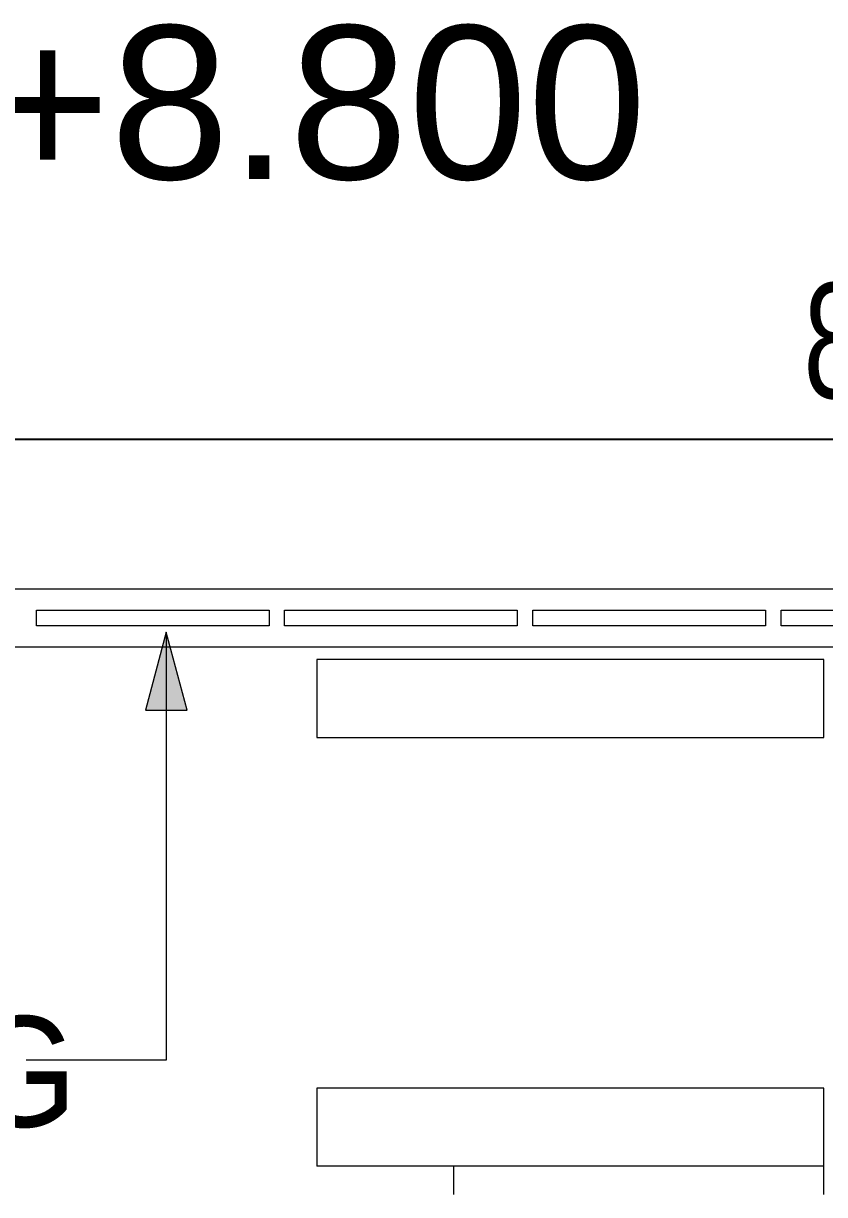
# Model space of a CAD drawing. Header units: millimetres. Extents: x 10569 to 232243, y -25347 to 80743.
# Drawn here: x 138810 to 140864, y 27454 to 30458 of the extents above; entities that cross this region are included whole.
import ezdxf

# ---------------------------------------------------------------- set-up
doc = ezdxf.new("R2010")
doc.units = ezdxf.units.MM
for name, color, linetype, lineweight in [('A-ANNO-DIMS', 211, 'Continuous', 5), ('A-ANNO-NOTE', 131, 'Continuous', 25), ('A-FLOR', 192, 'Continuous', 9), ('A-GLAZ-CWMG', 51, 'Continuous', 20), ('A-WALL', 113, 'Continuous', 20), ('G-ANNO-TEXT', 231, 'Continuous', 5)]:
    doc.layers.add(name, color=color, linetype=linetype, lineweight=lineweight)
doc.styles.add('Arial_1', font='arial.ttf', dxfattribs={"height": 393.413174})
doc.styles.add('Arial_2', font='arial.ttf', dxfattribs={"width": 0.7, "height": 295.05988})
doc.styles.add('Swis721 BT_6', font='swiss.ttf', dxfattribs={"width": 0.89, "height": 283.821263})
doc.dimstyles.new('Linear_-_1_5mm_Arial', dxfattribs={"dimscale": 304.8, "dimtxt": 300, "dimasz": 0.656168, "dimexe": 0.656168, "dimexo": 0.0625, "dimgap": 0.328084, "dimtad": 1, "dimdec": 0, "dimzin": 0, "dimdsep": 46, "dimtxsty": 'Arial_2', "dimblk1": 'OBLIQUE', "dimblk2": 'OBLIQUE', "dimsah": 1, "dimcen": 0.09, "dimadec": 0, "dimazin": 0, "dimtfac": 1, "dimtdec": 4, "dimtix": 1, "dimtmove": 0, "dimatfit": 3, "dimfxl": 0.656168, "dimfxlon": 1, "dimtvp": 1, "dimtolj": 1, "dimtzin": 0, "dimarcsym": 2})

# ---------------------------------------------------------------- blocks, each defined once
blk = doc.blocks.new('Rectangular Mullion - DLN_6 x 40mm _WD_-14233725-Copy _5_ of G_F')
at = {"layer": 'A-GLAZ-CWMG'}
for p, q in [((82854.3, 28912.5), (82854.3, 28952.5)), ((82854.3, 28952.5), (83450.9, 28952.5)), ((83450.9, 28952.5), (83450.9, 28912.5)), ((83450.9, 28912.5), (82854.3, 28912.5))]:
    blk.add_line(p, q, dxfattribs=at)
blk = doc.blocks.new('_Oblique')
at = {"color": 0, "linetype": 'ByBlock', "lineweight": -2}
blk.add_line((-0.5, -0.5), (0.5, 0.5), dxfattribs=at)
blk = doc.blocks.new('DIMBLOCK249-Copy _5_ of G_F')
at = {"layer": 'A-ANNO-DIMS', "color": 0, "lineweight": -2, "transparency": 16777216}
for p, q in [((136643.3, 29572.2), (136643.3, 29191.2)), ((145618.3, 29572.2), (145618.3, 29191.2)), ((136643.3, 29391.2), (145618.3, 29391.2))]:
    blk.add_line(p, q, dxfattribs=at)
at = {"layer": 'Defpoints', "color": 0, "transparency": 16777216}
for p in [(136643.3, 29591.2), (145618.3, 29591.2), (145618.3, 29391.2)]:
    blk.add_point(p, dxfattribs=at)
at = {"layer": 'A-ANNO-DIMS', "color": 0, "lineweight": -2, "transparency": 16777216, "xscale": 200, "yscale": 200, "zscale": 200, "rotation": 180}
blk.add_blockref('_Oblique', (136643.3, 29391.2), dxfattribs=at)
at = {"layer": 'A-ANNO-DIMS', "color": 0, "lineweight": -2, "transparency": 16777216, "xscale": 200, "yscale": 200, "zscale": 200}
blk.add_blockref('_Oblique', (145618.3, 29391.2), dxfattribs=at)
at = {"layer": 'A-ANNO-DIMS', "color": 0, "transparency": 16777216, "insert": (141130.8, 29641.9), "char_height": 295.06, "width": 753.231, "attachment_point": 5, "style": 'Arial_2'}
blk.add_mtext('\\A1;8975', dxfattribs=at)

msp = doc.modelspace()

# ---------------------------------------------------------------- hatches: boundary and pattern name
at = {"layer": 'G-ANNO-TEXT'}
msp.add_hatch(color=60, dxfattribs=at).paths.add_polyline_path([(139176.21842, 28896.28564), (139122.62858, 28696.28564), (139229.80826, 28696.28564)], flags=0)

# ---------------------------------------------------------------- linework, layer by layer
at = {"layer": 'A-FLOR'}
for p, q in [((140862.30223, 28826.48546), (139562.30223, 28826.48546)), ((139562.30223, 28826.48546), (139562.30223, 28626.48546)), ((140862.30223, 28626.48546), (140862.30223, 28826.48546)), ((139562.30223, 28626.48546), (140862.30223, 28626.48546)), ((140862.30223, 27726.48546), (139562.30223, 27726.48546)), ((139562.30223, 27726.48546), (139562.30223, 27526.48546)), ((140862.30223, 27526.48546), (140862.30223, 27726.48546)), ((140862.30223, 27526.48546), (139562.30223, 27526.48546)), ((139912.30223, 27526.48546), (139912.30223, 27453.7566)), ((140862.30223, 27453.7566), (140862.30223, 27526.48546))]:
    msp.add_line(p, q, dxfattribs=at)
at = {"layer": 'A-WALL'}
for p, q in [((136893.30221, 29007.48546), (145618.30221, 29007.48546)), ((145618.30221, 28857.48546), (136893.30221, 28857.48546))]:
    msp.add_line(p, q, dxfattribs=at)
at = {"layer": 'G-ANNO-TEXT', "color": 60}
for p, q in [((139176.21842, 28896.28564), (139122.62858, 28696.28564)), ((139229.80826, 28696.28564), (139176.21842, 28896.28564)), ((139176.21842, 28896.28564), (139176.21842, 27798.39263)), ((139122.62858, 28696.28564), (139229.80826, 28696.28564)), ((139176.21842, 27798.39263), (138816.7729, 27798.39263))]:
    msp.add_line(p, q, dxfattribs=at)

# ---------------------------------------------------------------- block references
at = {"layer": 'A-GLAZ-CWMG'}
for p in [(55988.72353, 0), (56625.29496, 0), (57261.86639, 0), (57898.43782, 0)]:
    msp.add_blockref('Rectangular Mullion - DLN_6 x 40mm _WD_-14233725-Copy _5_ of G_F', p, dxfattribs=at)

# ---------------------------------------------------------------- texts
at = {"layer": 'A-ANNO-NOTE', "lineweight": 5, "insert": (138711.64124, 30451.72068), "char_height": 393.413174, "width": 2020.8, "attachment_point": 1, "line_spacing_factor": 0.938532, "style": 'Arial_1'}
msp.add_mtext('+8.800', dxfattribs=at)
at = {"layer": 'G-ANNO-TEXT', "color": 7, "insert": (136260.7729, 27911.26151), "char_height": 283.8212635, "width": 3067.2, "attachment_point": 1, "line_spacing_factor": 1.00667, "style": 'Swis721 BT_6'}
msp.add_mtext('METAL RAILING', dxfattribs=at)

# ---------------------------------------------------------------- dimensions: what is measured, and where the dimension line sits
at = {"layer": 'A-ANNO-DIMS'}
dim = msp.add_linear_dim(base=(145618.30221, 29391.24596), p1=(136643.30221, 29591.24596), p2=(145618.30221, 29591.24596), dimstyle='Linear_-_1_5mm_Arial', override={"dimpost": '<>', "dimfxl": 8975}, dxfattribs=at)
dim.commit()
dim.dimension.update_dxf_attribs({"geometry": 'DIMBLOCK249-Copy _5_ of G_F', "text_midpoint": (141130.80221, 29641.89557)})

doc.saveas('drawing.dxf')
